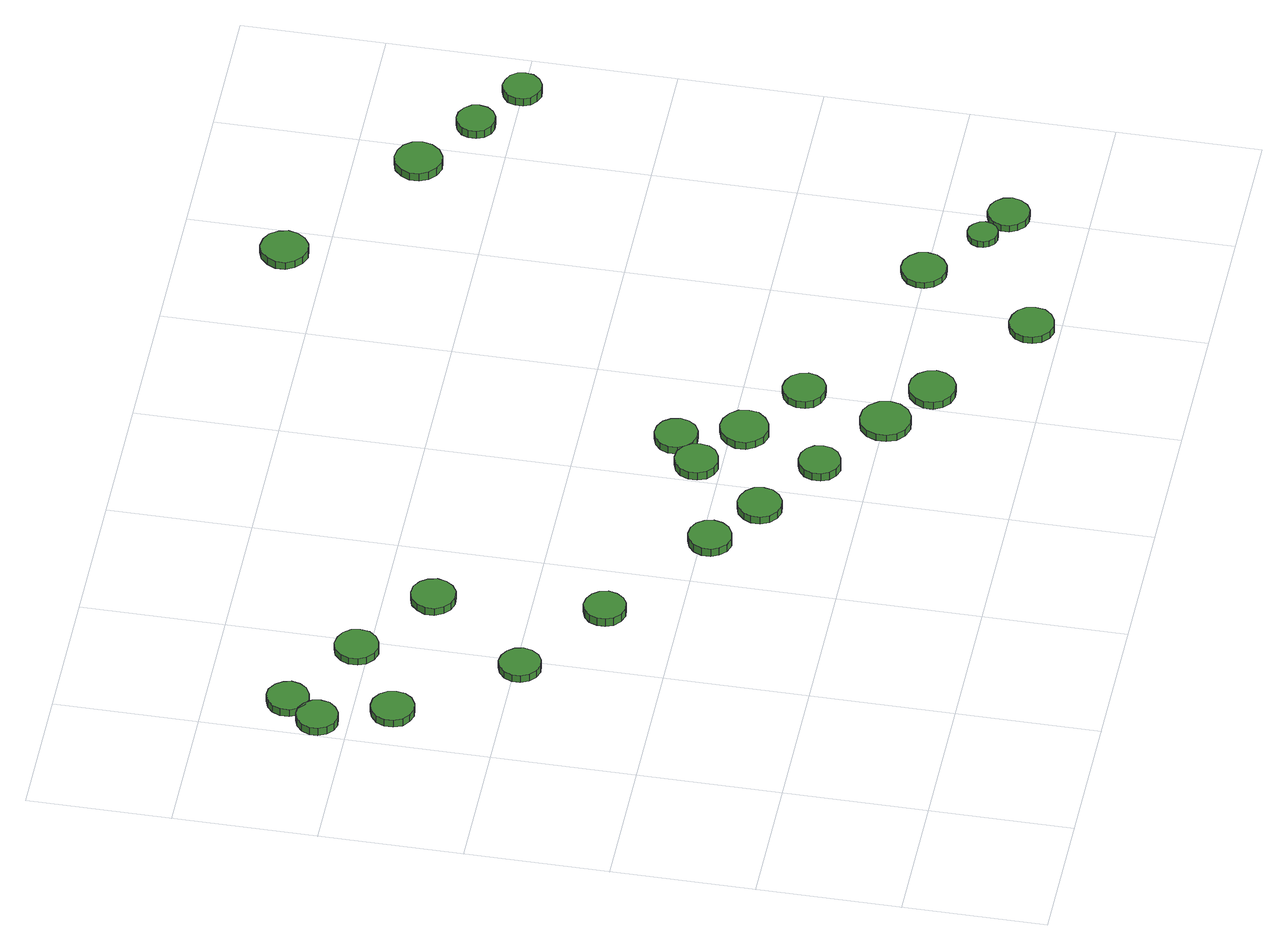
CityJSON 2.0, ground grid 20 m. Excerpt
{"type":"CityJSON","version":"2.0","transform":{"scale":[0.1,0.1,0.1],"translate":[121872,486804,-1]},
"CityObjects":{
"tree1":{"type":"SolitaryVegetationObject","attributes":{"function":"something"},"geometry":[{"type":"MultiSurface","lod":"1","boundaries":[[[0,1,2,3,4,5,6,7,8,9,10,11,12,13,14]],[[15,16,17,18,19,20,21,22,23,24,25,26,27,28,29]],[[0,29,28,1]],[[1,28,27,2]],[[2,27,26,3]],[[3,26,25,4]],[[4,25,24,5]],[[5,24,23,6]],[[6,23,22,7]],[[7,22,21,8]],[[8,21,20,9]],[[9,20,19,10]],[[10,19,18,11]],[[11,18,17,12]],[[12,17,16,13]],[[13,16,15,14]],[[14,15,29,0]]]}]},
"tree2":{"type":"SolitaryVegetationObject","attributes":{"function":"something"},"geometry":[{"type":"MultiSurface","lod":"1","boundaries":[[[30,31,32,33,34,35,36,37,38,39,40,41,42,43,44]],[[45,46,47,48,49,50,51,52,53,54,55,56,57,58,59]],[[30,59,58,31]],[[31,58,57,32]],[[32,57,56,33]],[[33,56,55,34]],[[34,55,54,35]],[[35,54,53,36]],[[36,53,52,37]],[[37,52,51,38]],[[38,51,50,39]],[[39,50,49,40]],[[40,49,48,41]],[[41,48,47,42]],[[42,47,46,43]],[[43,46,45,44]],[[44,45,59,30]]]}]},
"tree3":{"type":"SolitaryVegetationObject","attributes":{"function":"something"},"geometry":[{"type":"MultiSurface","lod":"1","boundaries":[[[60,61,62,63,64,65,66,67,68,69,70,71,72,73,74]],[[75,76,77,78,79,80,81,82,83,84,85,86,87,88,89]],[[60,89,88,61]],[[61,88,87,62]],[[62,87,86,63]],[[63,86,85,64]],[[64,85,84,65]],[[65,84,83,66]],[[66,83,82,67]],[[67,82,81,68]],[[68,81,80,69]],[[69,80,79,70]],[[70,79,78,71]],[[71,78,77,72]],[[72,77,76,73]],[[73,76,75,74]],[[74,75,89,60]]]}]},
"tree4":{"type":"SolitaryVegetationObject","attributes":{"function":"something"},"geometry":[{"type":"MultiSurface","lod":"1","boundaries":[[[90,91,92,93,94,95,96,97,98,99,100,101,102,103,104]],[[105,106,107,108,109,110,111,112,113,114,115,116,117,118,119]],[[90,119,118,91]],[[91,118,117,92]],[[92,117,116,93]],[[93,116,115,94]],[[94,115,114,95]],[[95,114,113,96]],[[96,113,112,97]],[[97,112,111,98]],[[98,111,110,99]],[[99,110,109,100]],[[100,109,108,101]],[[101,108,107,102]],[[102,107,106,103]],[[103,106,105,104]],[[104,105,119,90]]]}]},
"tree5":{"type":"SolitaryVegetationObject","attributes":{"function":"something"},"geometry":[{"type":"MultiSurface","lod":"1","boundaries":[[[120,121,122,123,124,125,126,127,128,129,130,131,132,133,134]],[[135,136,137,138,139,140,141,142,143,144,145,146,147,148,149]],[[120,149,148,121]],[[121,148,147,122]],[[122,147,146,123]],[[123,146,145,124]],[[124,145,144,125]],[[125,144,143,126]],[[126,143,142,127]],[[127,142,141,128]],[[128,141,140,129]],[[129,140,139,130]],[[130,139,138,131]],[[131,138,137,132]],[[132,137,136,133]],[[133,136,135,134]],[[134,135,149,120]]]}]},
"tree6":{"type":"SolitaryVegetationObject","attributes":{"function":"something"},"geometry":[{"type":"MultiSurface","lod":"1","boundaries":[[[150,151,152,153,154,155,156,157,158,159,160,161,162,163,164]],[[165,166,167,168,169,170,171,172,173,174,175,176,177,178,179]],[[150,179,178,151]],[[151,178,177,152]],[[152,177,176,153]],[[153,176,175,154]],[[154,175,174,155]],[[155,174,173,156]],[[156,173,172,157]],[[157,172,171,158]],[[158,171,170,159]],[[159,170,169,160]],[[160,169,168,161]],[[161,168,167,162]],[[162,167,166,163]],[[163,166,165,164]],[[164,165,179,150]]]}]},
"tree7":{"type":"SolitaryVegetationObject","attributes":{"function":"something"},"geometry":[{"type":"MultiSurface","lod":"1","boundaries":[[[180,181,182,183,184,185,186,187,188,189,190,191,192,193,194]],[[195,196,197,198,199,200,201,202,203,204,205,206,207,208,209]],[[180,209,208,181]],[[181,208,207,182]],[[182,207,206,183]],[[183,206,205,184]],[[184,205,204,185]],[[185,204,203,186]],[[186,203,202,187]],[[187,202,201,188]],[[188,201,200,189]],[[189,200,199,190]],[[190,199,198,191]],[[191,198,197,192]],[[192,197,196,193]],[[193,196,195,194]],[[194,195,209,180]]]}]},
"tree8":{"type":"SolitaryVegetationObject","attributes":{"function":"something"},"geometry":[{"type":"MultiSurface","lod":"1","boundaries":[[[210,211,212,213,214,215,216,217,218,219,220,221,222,223,224]],[[225,226,227,228,229,230,231,232,233,234,235,236,237,238,239]],[[210,239,238,211]],[[211,238,237,212]],[[212,237,236,213]],[[213,236,235,214]],[[214,235,234,215]],[[215,234,233,216]],[[216,233,232,217]],[[217,232,231,218]],[[218,231,230,219]],[[219,230,229,220]],[[220,229,228,221]],[[221,228,227,222]],[[222,227,226,223]],[[223,226,225,224]],[[224,225,239,210]]]}]},
"tree9":{"type":"SolitaryVegetationObject","attributes":{"function":"something"},"geometry":[{"type":"MultiSurface","lod":"1","boundaries":[[[240,241,242,243,244,245,246,247,248,249,250,251,252,253,254]],[[255,256,257,258,259,260,261,262,263,264,265,266,267,268,269]],[[240,269,268,241]],[[241,268,267,242]],[[242,267,266,243]],[[243,266,265,244]],[[244,265,264,245]],[[245,264,263,246]],[[246,263,262,247]],[[247,262,261,248]],[[248,261,260,249]],[[249,260,259,250]],[[250,259,258,251]],[[251,258,257,252]],[[252,257,256,253]],[[253,256,255,254]],[[254,255,269,240]]]}]},
"tree10":{"type":"SolitaryVegetationObject","attributes":{"function":"something"},"geometry":[{"type":"MultiSurface","lod":"1","boundaries":[[[270,271,272,273,274,275,276,277,278,279,280,281,282,283,284]],[[285,286,287,288,289,290,291,292,293,294,295,296,297,298,299]],[[270,299,298,271]],[[271,298,297,272]],[[272,297,296,273]],[[273,296,295,274]],[[274,295,294,275]],[[275,294,293,276]],[[276,293,292,277]],[[277,292,291,278]],[[278,291,290,279]],[[279,290,289,280]],[[280,289,288,281]],[[281,288,287,282]],[[282,287,286,283]],[[283,286,285,284]],[[284,285,299,270]]]}]},
"tree11":{"type":"SolitaryVegetationObject","attributes":{"function":"something"},"geometry":[{"type":"MultiSurface","lod":"1","boundaries":[[[300,301,302,303,304,305,306,307,308,309,310,311,312,313,314]],[[315,316,317,318,319,320,321,322,323,324,325,326,327,328,329]],[[300,329,328,301]],[[301,328,327,302]],[[302,327,326,303]],[[303,326,325,304]],[[304,325,324,305]],[[305,324,323,306]],[[306,323,322,307]],[[307,322,321,308]],[[308,321,320,309]],[[309,320,319,310]],[[310,319,318,311]],[[311,318,317,312]],[[312,317,316,313]],[[313,316,315,314]],[[314,315,329,300]]]}]},
"tree12":{"type":"SolitaryVegetationObject","attributes":{"function":"something"},"geometry":[{"type":"MultiSurface","lod":"1","boundaries":[[[330,331,332,333,334,335,336,337,338,339,340,341,342,343,344]],[[345,346,347,348,349,350,351,352,353,354,355,356,357,358,359]],[[330,359,358,331]],[[331,358,357,332]],[[332,357,356,333]],[[333,356,355,334]],[[334,355,354,335]],[[335,354,353,336]],[[336,353,352,337]],[[337,352,351,338]],[[338,351,350,339]],[[339,350,349,340]],[[340,349,348,341]],[[341,348,347,342]],[[342,347,346,343]],[[343,346,345,344]],[[344,345,359,330]]]}]},
"tree13":{"type":"SolitaryVegetationObject","attributes":{"function":"something"},"geometry":[{"type":"MultiSurface","lod":"1","boundaries":[[[360,361,362,363,364,365,366,367,368,369,370,371,372,373,374]],[[375,376,377,378,379,380,381,382,383,384,385,386,387,388,389]],[[360,389,388,361]],[[361,388,387,362]],[[362,387,386,363]],[[363,386,385,364]],[[364,385,384,365]],[[365,384,383,366]],[[366,383,382,367]],[[367,382,381,368]],[[368,381,380,369]],[[369,380,379,370]],[[370,379,378,371]],[[371,378,377,372]],[[372,377,376,373]],[[373,376,375,374]],[[374,375,389,360]]]}]},
"tree14":{"type":"SolitaryVegetationObject","attributes":{"function":"something"},"geometry":[{"type":"MultiSurface","lod":"1","boundaries":[[[390,391,392,393,394,395,396,397,398,399,400,401,402,403,404]],[[405,406,407,408,409,410,411,412,413,414,415,416,417,418,419]],[[390,419,418,391]],[[391,418,417,392]],[[392,417,416,393]],[[393,416,415,394]],[[394,415,414,395]],[[395,414,413,396]],[[396,413,412,397]],[[397,412,411,398]],[[398,411,410,399]],[[399,410,409,400]],[[400,409,408,401]],[[401,408,407,402]],[[402,407,406,403]],[[403,406,405,404]],[[404,405,419,390]]]}]},
"tree15":{"type":"SolitaryVegetationObject","attributes":{"function":"something"},"geometry":[{"type":"MultiSurface","lod":"1","boundaries":[[[420,421,422,423,424,425,426,427,428,429,430,431,432,433,434]],[[435,436,437,438,439,440,441,442,443,444,445,446,447,448,449]],[[420,449,448,421]],[[421,448,447,422]],[[422,447,446,423]],[[423,446,445,424]],[[424,445,444,425]],[[425,444,443,426]],[[426,443,442,427]],[[427,442,441,428]],[[428,441,440,429]],[[429,440,439,430]],[[430,439,438,431]],[[431,438,437,432]],[[432,437,436,433]],[[433,436,435,434]],[[434,435,449,420]]]}]},
"tree16":{"type":"SolitaryVegetationObject","attributes":{"function":"something"},"geometry":[{"type":"MultiSurface","lod":"1","boundaries":[[[450,451,452,453,454,455,456,457,458,459,460,461,462,463,464]],[[465,466,467,468,469,470,471,472,473,474,475,476,477,478,479]],[[450,479,478,451]],[[451,478,477,452]],[[452,477,476,453]],[[453,476,475,454]],[[454,475,474,455]],[[455,474,473,456]],[[456,473,472,457]],[[457,472,471,458]],[[458,471,470,459]],[[459,470,469,460]],[[460,469,468,461]],[[461,468,467,462]],[[462,467,466,463]],[[463,466,465,464]],[[464,465,479,450]]]}]},
"tree17":{"type":"SolitaryVegetationObject","attributes":{"function":"something"},"geometry":[{"type":"MultiSurface","lod":"1","boundaries":[[[480,481,482,483,484,485,486,487,488,489,490,491,492,493,494]],[[495,496,497,498,499,500,501,502,503,504,505,506,507,508,509]],[[480,509,508,481]],[[481,508,507,482]],[[482,507,506,483]],[[483,506,505,484]],[[484,505,504,485]],[[485,504,503,486]],[[486,503,502,487]],[[487,502,501,488]],[[488,501,500,489]],[[489,500,499,490]],[[490,499,498,491]],[[491,498,497,492]],[[492,497,496,493]],[[493,496,495,494]],[[494,495,509,480]]]}]},
"tree18":{"type":"SolitaryVegetationObject","attributes":{"function":"something"},"geometry":[{"type":"MultiSurface","lod":"1","boundaries":[[[510,511,512,513,514,515,516,517,518,519,520,521,522,523,524]],[[525,526,527,528,529,530,531,532,533,534,535,536,537,538,539]],[[510,539,538,511]],[[511,538,537,512]],[[512,537,536,513]],[[513,536,535,514]],[[514,535,534,515]],[[515,534,533,516]],[[516,533,532,517]],[[517,532,531,518]],[[518,531,530,519]],[[519,530,529,520]],[[520,529,528,521]],[[521,528,527,522]],[[522,527,526,523]],[[523,526,525,524]],[[524,525,539,510]]]}]},
"tree19":{"type":"SolitaryVegetationObject","attributes":{"function":"something"},"geometry":[{"type":"MultiSurface","lod":"1","boundaries":[[[540,541,542,543,544,545,546,547,548,549,550,551,552,553,554]],[[555,556,557,558,559,560,561,562,563,564,565,566,567,568,569]],[[540,569,568,541]],[[541,568,567,542]],[[542,567,566,543]],[[543,566,565,544]],[[544,565,564,545]],[[545,564,563,546]],[[546,563,562,547]],[[547,562,561,548]],[[548,561,560,549]],[[549,560,559,550]],[[550,559,558,551]],[[551,558,557,552]],[[552,557,556,553]],[[553,556,555,554]],[[554,555,569,540]]]}]},
"tree20":{"type":"SolitaryVegetationObject","attributes":{"function":"something"},"geometry":[{"type":"MultiSurface","lod":"1","boundaries":[[[570,571,572,573,574,575,576,577,578,579,580,581,582,583,584]],[[585,586,587,588,589,590,591,592,593,594,595,596,597,598,599]],[[570,599,598,571]],[[571,598,597,572]],[[572,597,596,573]],[[573,596,595,574]],[[574,595,594,575]],[[575,594,593,576]],[[576,593,592,577]],[[577,592,591,578]],[[578,591,590,579]],[[579,590,589,580]],[[580,589,588,581]],[[581,588,587,582]],[[582,587,586,583]],[[583,586,585,584]],[[584,585,599,570]]]}]},
"tree21":{"type":"SolitaryVegetationObject","attributes":{"function":"something"},"geometry":[{"type":"MultiSurface","lod":"1","boundaries":[[[600,601,602,603,604,605,606,607,608,609,610,611,612,613,614]],[[615,616,617,618,619,620,621,622,623,624,625,626,627,628,629]],[[600,629,628,601]],[[601,628,627,602]],[[602,627,626,603]],[[603,626,625,604]],[[604,625,624,605]],[[605,624,623,606]],[[606,623,622,607]],[[607,622,621,608]],[[608,621,620,609]],[[609,620,619,610]],[[610,619,618,611]],[[611,618,617,612]],[[612,617,616,613]],[[613,616,615,614]],[[614,615,629,600]]]}]},
"tree22":{"type":"SolitaryVegetationObject","attributes":{"function":"something"},"geometry":[{"type":"MultiSurface","lod":"1","boundaries":[[[630,631,632,633,634,635,636,637,638,639,640,641,642,643,644]],[[645,646,647,648,649,650,651,652,653,654,655,656,657,658,659]],[[630,659,658,631]],[[631,658,657,632]],[[632,657,656,633]],[[633,656,655,634]],[[634,655,654,635]],[[635,654,653,636]],[[636,653,652,637]],[[637,652,651,638]],[[638,651,650,639]],[[639,650,649,640]],[[640,649,648,641]],[[641,648,647,642]],[[642,647,646,643]],[[643,646,645,644]],[[644,645,659,630]]]}]},
"tree23":{"type":"SolitaryVegetationObject","attributes":{"function":"something"},"geometry":[{"type":"MultiSurface","lod":"1","boundaries":[[[660,661,662,663,664,665,666,667,668,669,670,671,672,673,674]],[[675,676,677,678,679,680,681,682,683,684,685,686,687,688,689]],[[660,689,688,661]],[[661,688,687,662]],[[662,687,686,663]],[[663,686,685,664]],[[664,685,684,665]],[[665,684,683,666]],[[666,683,682,667]],[[667,682,681,668]],[[668,681,680,669]],[[669,680,679,670]],[[670,679,678,671]],[[671,678,677,672]],[[672,677,676,673]],[[673,676,675,674]],[[674,675,689,660]]]}]},
"tree24":{"type":"SolitaryVegetationObject","attributes":{"function":"something"},"geometry":[{"type":"MultiSurface","lod":"1","boundaries":[[[690,691,692,693,694,695,696,697,698,699,700,701,702,703,704]],[[705,706,707,708,709,710,711,712,713,714,715,716,717,718,719]],[[690,719,718,691]],[[691,718,717,692]],[[692,717,716,693]],[[693,716,715,694]],[[694,715,714,695]],[[695,714,713,696]],[[696,713,712,697]],[[697,712,711,698]],[[698,711,710,699]],[[699,710,709,700]],[[700,709,708,701]],[[701,708,707,702]],[[702,707,706,703]],[[703,706,705,704]],[[704,705,719,690]]]}]}
},
"vertices":[
[59,843,20],[57,855,20],[49,865,20],[39,871,20],[27,872,20],[16,868,20],[7,860,20],[2,849,20],[2,837,20],[7,826,20],[16,818,20],[27,814,20],[39,816,20],[49,822,20],[57,831,20],[57,831,7],[49,822,7],[39,816,7],[27,814,7],[16,818,7],[7,826,7],[2,837,7],[2,849,7],[7,860,7],[16,868,7],[27,872,7],[39,871,7],[49,865,7],[57,855,7],[59,843,7],
[95,746,20],[93,758,20],[86,768,20],[75,775,20],[62,776,20],[51,772,20],[41,764,20],[36,752,20],[36,740,20],[41,728,20],[51,720,20],[62,716,20],[75,718,20],[86,724,20],[93,734,20],[93,734,8],[86,724,8],[75,718,8],[62,716,8],[51,720,8],[41,728,8],[36,740,8],[36,752,8],[41,764,8],[51,772,8],[62,776,8],[75,775,8],[86,768,8],[93,758,8],[95,746,8],
[90,889,20],[87,900,20],[80,910,20],[69,917,20],[57,918,20],[46,914,20],[37,906,20],[32,895,20],[32,882,20],[37,871,20],[46,863,20],[57,859,20],[69,861,20],[80,867,20],[87,877,20],[87,877,8],[80,867,8],[69,861,8],[57,859,8],[46,863,8],[37,871,8],[32,882,8],[32,895,8],[37,906,8],[46,914,8],[57,918,8],[69,917,8],[80,910,8],[87,900,8],[90,889,8],
[214,594,19],[211,606,19],[204,615,19],[194,621,19],[182,623,19],[171,619,19],[162,611,19],[157,600,19],[157,588,19],[162,577,19],[171,569,19],[182,565,19],[194,566,19],[204,572,19],[211,582,19],[211,582,7],[204,572,7],[194,566,7],[182,565,7],[171,569,7],[162,577,7],[157,588,7],[157,600,7],[162,611,7],[171,619,7],[182,623,7],[194,621,7],[204,615,7],[211,606,7],[214,594,7],
[211,817,19],[209,829,19],[201,839,19],[190,845,19],[178,847,19],[166,843,19],[156,834,19],[151,823,19],[151,810,19],[156,799,19],[166,790,19],[178,786,19],[190,788,19],[201,794,19],[209,804,19],[209,804,8],[201,794,8],[190,788,8],[178,786,8],[166,790,8],[156,799,8],[151,810,8],[151,823,8],[156,834,8],[166,843,8],[178,847,8],[190,845,8],[201,839,8],[209,829,8],[211,817,8],
[347,502,20],[344,514,20],[337,523,20],[327,529,20],[315,531,20],[303,527,20],[294,519,20],[290,508,20],[290,496,20],[294,485,20],[303,477,20],[315,473,20],[327,474,20],[337,480,20],[344,490,20],[344,490,7],[337,480,7],[327,474,7],[315,473,7],[303,477,7],[294,485,7],[290,496,7],[290,508,7],[294,519,7],[303,527,7],[315,531,7],[327,529,7],[337,523,7],[344,514,7],[347,502,7],
[331,733,19],[328,746,19],[321,756,19],[310,763,19],[297,764,19],[285,760,19],[276,751,19],[270,740,19],[270,727,19],[276,715,19],[285,707,19],[297,703,19],[310,704,19],[321,711,19],[328,721,19],[328,721,7],[321,711,7],[310,704,7],[297,703,7],[285,707,7],[276,715,7],[270,727,7],[270,740,7],[276,751,7],[285,760,7],[297,764,7],[310,763,7],[321,756,7],[328,746,7],[331,733,7],
[514,388,20],[511,401,20],[504,411,20],[493,417,20],[481,418,20],[469,414,20],[460,406,20],[455,395,20],[455,382,20],[460,371,20],[469,362,20],[481,358,20],[493,360,20],[504,366,20],[511,376,20],[511,376,7],[504,366,7],[493,360,7],[481,358,7],[469,362,7],[460,371,7],[455,382,7],[455,395,7],[460,406,7],[469,414,7],[481,418,7],[493,417,7],[504,411,7],[511,401,7],[514,388,7],
[592,334,19],[590,347,19],[582,357,19],[571,363,19],[559,365,19],[547,361,19],[537,352,19],[532,341,19],[532,328,19],[537,316,19],[547,308,19],[559,304,19],[571,305,19],[582,312,19],[590,322,19],[590,322,7],[582,312,7],[571,305,7],[559,304,7],[547,308,7],[537,316,7],[532,328,7],[532,341,7],[537,352,7],[547,361,7],[559,365,7],[571,363,7],[582,357,7],[590,347,7],[592,334,7],
[689,270,20],[687,282,20],[680,292,20],[669,298,20],[657,299,20],[646,295,20],[637,287,20],[632,276,20],[632,264,20],[637,253,20],[646,245,20],[657,241,20],[669,243,20],[680,249,20],[687,259,20],[687,259,7],[680,249,7],[669,243,7],[657,241,7],[646,245,7],[637,253,7],[632,264,7],[632,276,7],[637,287,7],[646,295,7],[657,299,7],[669,298,7],[680,292,7],[687,282,7],[689,270,7],
[663,434,20],[661,446,20],[654,456,20],[643,463,20],[630,464,20],[618,460,20],[609,452,20],[604,440,20],[604,428,20],[609,416,20],[618,408,20],[630,404,20],[643,406,20],[654,412,20],[661,422,20],[661,422,7],[654,412,7],[643,406,7],[630,404,7],[618,408,7],[609,416,7],[604,428,7],[604,440,7],[609,452,7],[618,460,7],[630,464,7],[643,463,7],[654,456,7],[661,446,7],[663,434,7],
[795,198,19],[792,213,19],[783,225,19],[771,232,19],[756,233,19],[742,229,19],[731,219,19],[726,206,19],[726,191,19],[731,178,19],[742,168,19],[756,163,19],[771,165,19],[783,172,19],[792,184,19],[792,184,8],[783,172,8],[771,165,8],[756,163,8],[742,168,8],[731,178,8],[726,191,8],[726,206,8],[731,219,8],[742,229,8],[756,233,8],[771,232,8],[783,225,8],[792,213,8],[795,198,8],
[710,470,19],[707,483,19],[700,493,19],[689,499,19],[677,500,19],[665,496,19],[656,488,19],[651,477,19],[651,464,19],[656,453,19],[665,445,19],[677,441,19],[689,442,19],[700,448,19],[707,458,19],[707,458,7],[700,448,7],[689,442,7],[677,441,7],[665,445,7],[656,453,7],[651,464,7],[651,477,7],[656,488,7],[665,496,7],[677,500,7],[689,499,7],[700,493,7],[707,483,7],[710,470,7],
[743,382,19],[741,396,19],[732,407,19],[720,414,19],[707,416,19],[693,411,19],[683,402,19],[677,389,19],[677,375,19],[683,363,19],[693,353,19],[707,349,19],[720,351,19],[732,358,19],[741,369,19],[741,369,7],[732,358,7],[720,351,7],[707,349,7],[693,353,7],[683,363,7],[677,375,7],[677,389,7],[683,402,7],[693,411,7],[707,416,7],[720,414,7],[732,407,7],[741,396,7],[743,382,7],
[868,148,19],[865,161,19],[857,172,19],[845,179,19],[832,180,19],[819,176,19],[809,167,19],[803,155,19],[803,141,19],[809,129,19],[819,120,19],[832,116,19],[845,117,19],[857,124,19],[865,135,19],[865,135,7],[857,124,7],[845,117,7],[832,116,7],[819,120,7],[809,129,7],[803,141,7],[803,155,7],[809,167,7],[819,176,7],[832,180,7],[845,179,7],[857,172,7],[865,161,7],[868,148,7],
[832,317,19],[829,329,19],[822,339,19],[811,345,19],[799,347,19],[787,343,19],[778,335,19],[773,323,19],[773,311,19],[778,300,19],[787,292,19],[799,288,19],[811,289,19],[822,295,19],[829,305,19],[829,305,7],[822,295,7],[811,289,7],[799,288,7],[787,292,7],[778,300,7],[773,311,7],[773,323,7],[778,335,7],[787,343,7],[799,347,7],[811,345,7],[822,339,7],[829,329,7],[832,317,7],
[1019,40,18],[1017,53,18],[1009,63,18],[998,69,18],[985,71,18],[973,67,18],[963,58,18],[958,46,18],[958,34,18],[963,22,18],[973,13,18],[985,9,18],[998,11,18],[1009,17,18],[1017,27,18],[1017,27,7],[1009,17,7],[998,11,7],[985,9,7],[973,13,7],[963,22,7],[958,34,7],[958,46,7],[963,58,7],[973,67,7],[985,71,7],[998,69,7],[1009,63,7],[1017,53,7],[1019,40,7],
[1102,203,18],[1100,216,18],[1092,226,18],[1081,233,18],[1068,234,18],[1056,230,18],[1046,221,18],[1041,209,18],[1041,197,18],[1046,185,18],[1056,176,18],[1068,172,18],[1081,173,18],[1092,180,18],[1100,190,18],[1100,190,8],[1092,180,8],[1081,173,8],[1068,172,8],[1056,176,8],[1046,185,8],[1041,197,8],[1041,209,8],[1046,221,8],[1056,230,8],[1068,234,8],[1081,233,8],[1092,226,8],[1100,216,8],[1102,203,8],
[1178,138,18],[1176,146,18],[1171,153,18],[1164,158,18],[1155,159,18],[1147,156,18],[1140,150,18],[1137,142,18],[1137,134,18],[1140,126,18],[1147,120,18],[1155,117,18],[1164,118,18],[1171,122,18],[1176,129,18],[1176,129,8],[1171,122,8],[1164,118,8],[1155,117,8],[1147,120,8],[1140,126,8],[1137,134,8],[1137,142,8],[1140,150,8],[1147,156,8],[1155,159,8],[1164,158,8],[1171,153,8],[1176,146,8],[1178,138,8],
[1231,111,19],[1228,123,19],[1221,132,19],[1211,138,19],[1199,140,19],[1188,136,19],[1179,128,19],[1174,117,19],[1174,105,19],[1179,94,19],[1188,86,19],[1199,82,19],[1211,83,19],[1221,89,19],[1228,99,19],[1228,99,8],[1221,89,8],[1211,83,8],[1199,82,8],[1188,86,8],[1179,94,8],[1174,105,8],[1174,117,8],[1179,128,8],[1188,136,8],[1199,140,8],[1211,138,8],[1221,132,8],[1228,123,8],[1231,111,8],
[974,1055,33],[971,1068,33],[963,1080,33],[952,1086,33],[938,1088,33],[925,1084,33],[915,1074,33],[909,1062,33],[909,1048,33],[915,1036,33],[925,1027,33],[938,1022,33],[952,1024,33],[963,1031,33],[971,1042,33],[971,1042,21],[963,1031,21],[952,1024,21],[938,1022,21],[925,1027,21],[915,1036,21],[909,1048,21],[909,1062,21],[915,1074,21],[925,1084,21],[938,1088,21],[952,1086,21],[963,1080,21],[971,1068,21],[974,1055,21],
[1185,910,32],[1182,924,32],[1174,935,32],[1162,941,32],[1149,943,32],[1136,939,32],[1126,929,32],[1120,917,32],[1120,903,32],[1126,891,32],[1136,882,32],[1149,877,32],[1162,879,32],[1174,886,32],[1182,897,32],[1182,897,19],[1174,886,19],[1162,879,19],[1149,877,19],[1136,882,19],[1126,891,19],[1120,903,19],[1120,917,19],[1126,929,19],[1136,939,19],[1149,943,19],[1162,941,19],[1174,935,19],[1182,924,19],[1185,910,19],
[1272,848,32],[1270,859,32],[1263,868,32],[1253,874,32],[1242,875,32],[1232,872,32],[1223,864,32],[1219,854,32],[1219,843,32],[1223,833,32],[1232,825,32],[1242,822,32],[1253,823,32],[1263,828,32],[1270,837,32],[1270,837,19],[1263,828,19],[1253,823,19],[1242,822,19],[1232,825,19],[1223,833,19],[1219,843,19],[1219,854,19],[1223,864,19],[1232,872,19],[1242,875,19],[1253,874,19],[1263,868,19],[1270,859,19],[1272,848,19],
[1348,799,32],[1346,810,32],[1339,819,32],[1329,824,32],[1318,826,32],[1308,822,32],[1299,815,32],[1295,804,32],[1295,793,32],[1299,783,32],[1308,776,32],[1318,772,32],[1329,773,32],[1339,779,32],[1346,788,32],[1346,788,19],[1339,779,19],[1329,773,19],[1318,772,19],[1308,776,19],[1299,783,19],[1295,793,19],[1295,804,19],[1299,815,19],[1308,822,19],[1318,826,19],[1329,824,19],[1339,819,19],[1346,810,19],[1348,799,19]
]}
